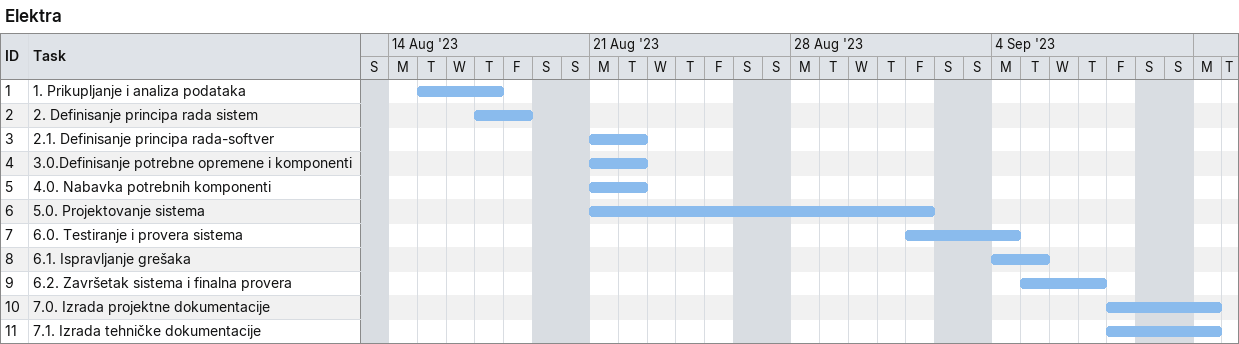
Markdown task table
Elektra

| ID | Task | Start | Finish |
|---|---|---|---|
| 1 | 1. Prikupljanje i analiza podataka | 2023-08-15 | 2023-08-17 |
| 2 | 2. Definisanje principa rada sistem | 2023-08-17 | 2023-08-18 |
| 3 | 2.1. Definisanje principa rada-softver | 2023-08-21 | 2023-08-22 |
| 4 | 3.0.Definisanje potrebne opremene i komponenti | 2023-08-21 | 2023-08-22 |
| 5 | 4.0. Nabavka potrebnih komponenti | 2023-08-21 | 2023-08-22 |
| 6 | 5.0. Projektovanje sistema | 2023-08-21 | 2023-09-01 |
| 7 | 6.0. Testiranje i provera sistema | 2023-09-01 | 2023-09-04 |
| 8 | 6.1. Ispravljanje grešaka | 2023-09-04 | 2023-09-05 |
| 9 | 6.2. Završetak sistema i finalna provera | 2023-09-05 | 2023-09-07 |
| 10 | 7.0. Izrada projektne dokumentacije | 2023-09-08 | 2023-09-11 |
| 11 | 7.1. Izrada tehničke dokumentacije | 2023-09-08 | 2023-09-11 |
